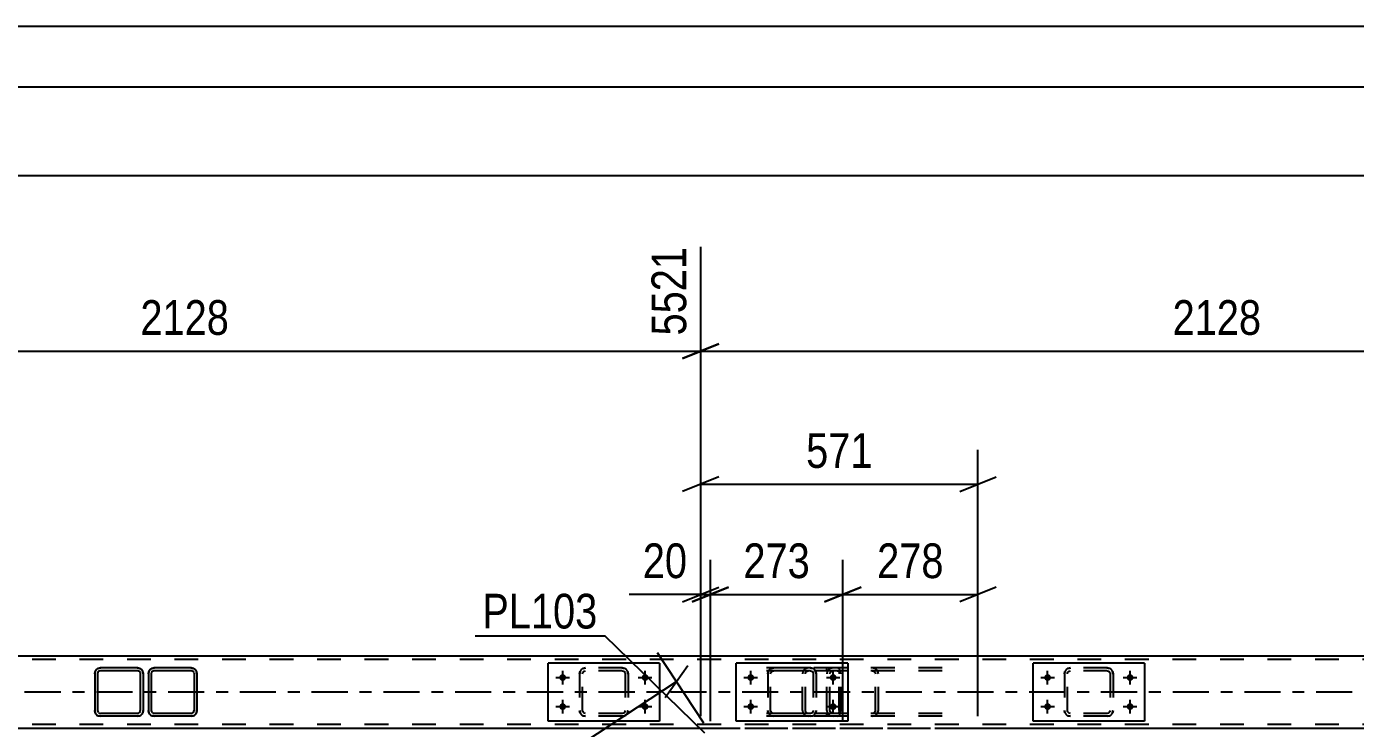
# Model space of a CAD drawing. Header units: millimetres. Extents: x -834 to 355, y -855 to -14.
# Drawn here: x -629.5 to -519.9, y -72.3 to -14.3 of the extents above; entities that cross this region are included whole.
import ezdxf

# ---------------------------------------------------------------- set-up
doc = ezdxf.new("R2010")
doc.units = ezdxf.units.MM
doc.linetypes.add('DXK_LINE_DOT2', pattern=[3.9198, 1.9599, -1.9599])
doc.linetypes.add('DXK_LINE_DOT3', pattern=[5.9187, 2.979, -0.9799, 0.9799, -0.9799])
doc.styles.add('Arial Narrow', font='ARIALN.TTF', dxfattribs={"height": 0.2})

# ---------------------------------------------------------------- blocks, each defined once
blk = doc.blocks.new('Unknown-570384938-1134')
at = {"color": 5, "linetype": 'Continuous'}
for p, q in [((355.05, -14.33), (-833.95, -14.33)), ((350.05, -19.33), (-828.95, -19.33))]:
    blk.add_line(p, q, dxfattribs=at)
blk = doc.blocks.new('Bolt-570384938-11711 - 11708')
at = {"linetype": 'Continuous'}
for points in [[(-585.27, -67.79, -1), (-585.27, -68.35, -1)], [(-578.47, -67.79, -1), (-578.47, -68.35, -1)], [(-585.27, -70.19, -1), (-585.27, -70.75, -1)], [(-578.47, -70.19, -1), (-578.47, -70.75, -1)]]:
    blk.add_hatch(color=1, dxfattribs=at).paths.add_polyline_path(points)
at = {"color": 1, "linetype": 'Continuous'}
for p, q in [((-585.27, -68.63), (-585.27, -67.51)), ((-578.47, -68.63), (-578.47, -67.51)), ((-585.83, -68.07), (-584.71, -68.07)), ((-579.03, -68.07), (-577.91, -68.07)), ((-585.27, -71.03), (-585.27, -69.91)), ((-578.47, -71.03), (-578.47, -69.91)), ((-585.83, -70.47), (-584.71, -70.47)), ((-579.03, -70.47), (-577.91, -70.47))]:
    blk.add_line(p, q, dxfattribs=at)
blk = doc.blocks.new('Bolt-570384938-11722 - 11708')
at = {"linetype": 'Continuous'}
for points in [[(-569.76, -67.79, -1), (-569.76, -68.35, -1)], [(-562.96, -67.79, -1), (-562.96, -68.35, -1)], [(-569.76, -70.19, -1), (-569.76, -70.75, -1)], [(-562.96, -70.19, -1), (-562.96, -70.75, -1)]]:
    blk.add_hatch(color=1, dxfattribs=at).paths.add_polyline_path(points)
at = {"color": 1, "linetype": 'Continuous'}
for p, q in [((-569.76, -68.63), (-569.76, -67.51)), ((-562.96, -68.63), (-562.96, -67.51)), ((-570.32, -68.07), (-569.2, -68.07)), ((-563.52, -68.07), (-562.4, -68.07)), ((-569.76, -71.03), (-569.76, -69.91)), ((-562.96, -71.03), (-562.96, -69.91)), ((-570.32, -70.47), (-569.2, -70.47)), ((-563.52, -70.47), (-562.4, -70.47))]:
    blk.add_line(p, q, dxfattribs=at)
blk = doc.blocks.new('Part-570384938-11813 - 11708')
at = {"color": 2, "linetype": 'Continuous'}
for p, q in [((-577.27, -66.87), (-586.47, -66.87)), ((-586.47, -71.67), (-586.47, -66.87)), ((-577.27, -66.87), (-577.27, -71.67)), ((-577.27, -71.67), (-586.47, -71.67))]:
    blk.add_line(p, q, dxfattribs=at)
blk = doc.blocks.new('Bolt-570384938-11745 - 11708')
at = {"linetype": 'Continuous'}
for points in [[(-545.27, -67.79, -1), (-545.27, -68.35, -1)], [(-538.47, -67.79, -1), (-538.47, -68.35, -1)], [(-545.27, -70.19, -1), (-545.27, -70.75, -1)], [(-538.47, -70.19, -1), (-538.47, -70.75, -1)]]:
    blk.add_hatch(color=1, dxfattribs=at).paths.add_polyline_path(points)
at = {"color": 1, "linetype": 'Continuous'}
for p, q in [((-545.27, -68.63), (-545.27, -67.51)), ((-538.47, -68.63), (-538.47, -67.51)), ((-545.83, -68.07), (-544.71, -68.07)), ((-539.03, -68.07), (-537.91, -68.07)), ((-545.27, -71.03), (-545.27, -69.91)), ((-538.47, -71.03), (-538.47, -69.91)), ((-545.83, -70.47), (-544.71, -70.47)), ((-539.03, -70.47), (-537.91, -70.47))]:
    blk.add_line(p, q, dxfattribs=at)
blk = doc.blocks.new('Part-570384938-11845 - 11708')
at = {"color": 2, "linetype": 'Continuous'}
for p, q in [((-537.27, -66.87), (-546.47, -66.87)), ((-546.47, -71.67), (-546.47, -66.87)), ((-537.27, -66.87), (-537.27, -71.67)), ((-537.27, -71.67), (-546.47, -71.67))]:
    blk.add_line(p, q, dxfattribs=at)
blk = doc.blocks.new('Part-570384938-12187 - 11708')
at = {"color": 7, "linetype": 'DXK_LINE_DOT2'}
for p, q in [((-563.44, -67.57), (-563.48, -67.75)), ((-563.48, -70.79), (-563.48, -67.75)), ((-563.23, -67.75), (-563.21, -67.66)), ((-563.23, -70.79), (-563.23, -67.75)), ((-563.21, -67.66), (-563.15, -67.58)), ((-562.97, -67.27), (-563.17, -67.31)), ((-563.15, -67.58), (-563.07, -67.53)), ((-563.07, -67.53), (-562.97, -67.51)), ((-553.96, -67.27), (-562.97, -67.27)), ((-553.96, -67.51), (-562.97, -67.51)), ((-559.54, -67.31), (-559.74, -67.27)), ((-559.74, -67.51), (-559.64, -67.53)), ((-559.64, -67.53), (-559.56, -67.58)), ((-559.56, -67.58), (-559.5, -67.66)), ((-559.5, -67.66), (-559.48, -67.75)), ((-559.48, -70.79), (-559.48, -67.75)), ((-559.23, -67.75), (-559.27, -67.57)), ((-559.23, -70.79), (-559.23, -67.75)), ((-563.48, -70.79), (-563.44, -70.97)), ((-563.21, -70.88), (-563.23, -70.79)), ((-563.15, -70.96), (-563.21, -70.88)), ((-563.17, -71.23), (-562.97, -71.27)), ((-563.07, -71.01), (-563.15, -70.96)), ((-562.97, -71.03), (-563.07, -71.01)), ((-553.96, -71.03), (-562.97, -71.03)), ((-559.64, -71.01), (-559.74, -71.03)), ((-559.74, -71.27), (-559.54, -71.23)), ((-559.56, -70.96), (-559.64, -71.01)), ((-559.5, -70.88), (-559.56, -70.96)), ((-559.48, -70.79), (-559.5, -70.88)), ((-559.27, -70.97), (-559.23, -70.79)), ((-553.96, -71.27), (-562.97, -71.27))]:
    blk.add_line(p, q, dxfattribs=at)
for centre, start, end in [((-562.99, -67.77), 110.7583, 155.68), ((-559.72, -67.77), 24.32, 69.2417), ((-562.99, -70.77), 204.32, 249.2417), ((-559.72, -70.77), 290.7583, 335.68)]:
    blk.add_arc(centre, 0.496, start, end, dxfattribs=at)
blk = doc.blocks.new('Part-570384938-11810 - 11708')
at = {"color": 7, "linetype": 'DXK_LINE_DOT2'}
for p, q in [((-568.36, -67.75), (-568.32, -67.57)), ((-568.32, -67.57), (-568.36, -67.75)), ((-568.36, -67.75), (-568.36, -70.79)), ((-568.12, -67.75), (-568.1, -67.66)), ((-568.12, -70.79), (-568.12, -67.75)), ((-568.1, -67.66), (-568.05, -67.58)), ((-568.06, -67.31), (-567.88, -67.27)), ((-567.88, -67.27), (-568.06, -67.31)), ((-568.05, -67.58), (-567.97, -67.53)), ((-567.97, -67.53), (-567.88, -67.51)), ((-564.84, -67.27), (-567.88, -67.27)), ((-564.84, -67.51), (-567.88, -67.51)), ((-564.84, -67.27), (-564.65, -67.31)), ((-564.65, -67.31), (-564.84, -67.27)), ((-564.84, -67.51), (-564.75, -67.53)), ((-564.75, -67.53), (-564.67, -67.58)), ((-564.67, -67.58), (-564.62, -67.66)), ((-564.62, -67.66), (-564.6, -67.75)), ((-564.6, -67.75), (-564.6, -70.79)), ((-564.39, -67.57), (-564.36, -67.75)), ((-564.36, -67.75), (-564.39, -67.57)), ((-564.36, -67.75), (-564.36, -70.79)), ((-568.32, -70.97), (-568.36, -70.79)), ((-568.36, -70.79), (-568.32, -70.97)), ((-568.1, -70.88), (-568.12, -70.79)), ((-568.05, -70.96), (-568.1, -70.88)), ((-567.88, -71.27), (-568.06, -71.23)), ((-568.06, -71.23), (-567.88, -71.27)), ((-567.97, -71.01), (-568.05, -70.96)), ((-567.88, -71.03), (-567.97, -71.01)), ((-564.84, -71.03), (-567.88, -71.03)), ((-564.75, -71.01), (-564.84, -71.03)), ((-564.65, -71.23), (-564.84, -71.27)), ((-564.84, -71.27), (-564.65, -71.23)), ((-564.67, -70.96), (-564.75, -71.01)), ((-564.62, -70.88), (-564.67, -70.96)), ((-564.6, -70.79), (-564.62, -70.88)), ((-564.36, -70.79), (-564.39, -70.97)), ((-564.39, -70.97), (-564.36, -70.79)), ((-564.84, -71.27), (-567.88, -71.27))]:
    blk.add_line(p, q, dxfattribs=at)
at = {"color": 7, "linetype": 'DXK_LINE_DOT3'}
blk.add_line((-566.36, -69.27), (-566.36, -69.27), dxfattribs=at)
at = {"color": 7, "linetype": 'DXK_LINE_DOT2'}
for centre, start, end in [((-567.88, -67.75), 112.5, 157.5), ((-567.88, -67.75), 112.5, 157.5), ((-564.84, -67.75), 22.5, 67.5), ((-564.84, -67.75), 22.5, 67.5), ((-567.88, -70.79), 202.5, 247.5), ((-567.88, -70.79), 202.5, 247.5), ((-564.84, -70.79), 292.5, 337.5), ((-564.84, -70.79), 292.5, 337.5)]:
    blk.add_arc(centre, 0.48, start, end, dxfattribs=at)
blk = doc.blocks.new('Part-570384938-11811 - 11708')
at = {"color": 2, "linetype": 'Continuous'}
for p, q in [((-623.84, -67.57), (-623.87, -67.75)), ((-623.87, -67.75), (-623.87, -70.79)), ((-623.62, -67.66), (-623.63, -67.75)), ((-623.63, -67.75), (-623.63, -70.79)), ((-623.56, -67.58), (-623.62, -67.66)), ((-623.39, -67.27), (-623.58, -67.31)), ((-623.49, -67.53), (-623.56, -67.58)), ((-623.39, -67.51), (-623.49, -67.53)), ((-620.35, -67.27), (-623.39, -67.27)), ((-620.35, -67.51), (-623.39, -67.51)), ((-620.17, -67.31), (-620.35, -67.27)), ((-620.26, -67.53), (-620.35, -67.51)), ((-620.18, -67.58), (-620.26, -67.53)), ((-620.13, -67.66), (-620.18, -67.58)), ((-620.13, -67.66), (-620.11, -67.75)), ((-620.11, -67.75), (-620.11, -70.79)), ((-619.87, -67.75), (-619.91, -67.57)), ((-619.87, -67.75), (-619.87, -70.79)), ((-623.87, -70.79), (-623.84, -70.97)), ((-623.63, -70.79), (-623.62, -70.88)), ((-623.56, -70.96), (-623.62, -70.88)), ((-623.58, -71.23), (-623.39, -71.27)), ((-623.56, -70.96), (-623.49, -71.01)), ((-623.49, -71.01), (-623.39, -71.03)), ((-620.35, -71.03), (-623.39, -71.03)), ((-620.35, -71.03), (-620.26, -71.01)), ((-620.35, -71.27), (-620.17, -71.23)), ((-620.26, -71.01), (-620.18, -70.96)), ((-620.18, -70.96), (-620.13, -70.88)), ((-620.13, -70.88), (-620.11, -70.79)), ((-619.91, -70.97), (-619.87, -70.79)), ((-620.35, -71.27), (-623.39, -71.27))]:
    blk.add_line(p, q, dxfattribs=at)
at = {"color": 7, "linetype": 'DXK_LINE_DOT2'}
for p, q in [((-623.87, -67.75), (-623.84, -67.57)), ((-623.58, -67.31), (-623.39, -67.27)), ((-620.35, -67.27), (-620.17, -67.31)), ((-619.91, -67.57), (-619.87, -67.75)), ((-623.84, -70.97), (-623.87, -70.79)), ((-623.39, -71.27), (-623.58, -71.23)), ((-620.17, -71.23), (-620.35, -71.27)), ((-619.87, -70.79), (-619.91, -70.97))]:
    blk.add_line(p, q, dxfattribs=at)
at = {"color": 7, "linetype": 'DXK_LINE_DOT3'}
blk.add_line((-621.87, -69.27), (-621.87, -69.27), dxfattribs=at)
at = {"color": 2, "linetype": 'Continuous'}
for centre, start, end in [((-623.39, -67.75), 112.5, 157.5), ((-620.35, -67.75), 22.5, 67.5), ((-623.39, -70.79), 202.5, 247.5), ((-620.35, -70.79), 292.5, 337.5)]:
    blk.add_arc(centre, 0.48, start, end, dxfattribs=at)
at = {"color": 7, "linetype": 'DXK_LINE_DOT2'}
for centre, start, end in [((-623.39, -67.75), 112.5, 157.5), ((-620.35, -67.75), 22.5, 67.5), ((-623.39, -70.79), 202.5, 247.5), ((-620.35, -70.79), 292.5, 337.5)]:
    blk.add_arc(centre, 0.48, start, end, dxfattribs=at)
blk = doc.blocks.new('Part-570384938-11812 - 11708')
at = {"color": 7, "linetype": 'DXK_LINE_DOT2'}
for p, q in [((-583.87, -67.75), (-583.84, -67.57)), ((-583.84, -67.57), (-583.87, -67.75)), ((-583.87, -67.75), (-583.87, -70.79)), ((-583.63, -67.75), (-583.62, -67.66)), ((-583.63, -70.79), (-583.63, -67.75)), ((-583.62, -67.66), (-583.56, -67.58)), ((-583.58, -67.31), (-583.39, -67.27)), ((-583.39, -67.27), (-583.58, -67.31)), ((-583.56, -67.58), (-583.49, -67.53)), ((-583.49, -67.53), (-583.39, -67.51)), ((-580.35, -67.27), (-583.39, -67.27)), ((-580.35, -67.51), (-583.39, -67.51)), ((-580.35, -67.27), (-580.17, -67.31)), ((-580.17, -67.31), (-580.35, -67.27)), ((-580.35, -67.51), (-580.26, -67.53)), ((-580.26, -67.53), (-580.18, -67.58)), ((-580.18, -67.58), (-580.13, -67.66)), ((-580.13, -67.66), (-580.11, -67.75)), ((-580.11, -67.75), (-580.11, -70.79)), ((-579.91, -67.57), (-579.87, -67.75)), ((-579.87, -67.75), (-579.91, -67.57)), ((-579.87, -67.75), (-579.87, -70.79)), ((-583.84, -70.97), (-583.87, -70.79)), ((-583.87, -70.79), (-583.84, -70.97)), ((-583.62, -70.88), (-583.63, -70.79)), ((-583.56, -70.96), (-583.62, -70.88)), ((-583.39, -71.27), (-583.58, -71.23)), ((-583.58, -71.23), (-583.39, -71.27)), ((-583.49, -71.01), (-583.56, -70.96)), ((-583.39, -71.03), (-583.49, -71.01)), ((-580.35, -71.03), (-583.39, -71.03)), ((-580.26, -71.01), (-580.35, -71.03)), ((-580.17, -71.23), (-580.35, -71.27)), ((-580.35, -71.27), (-580.17, -71.23)), ((-580.18, -70.96), (-580.26, -71.01)), ((-580.13, -70.88), (-580.18, -70.96)), ((-580.11, -70.79), (-580.13, -70.88)), ((-579.87, -70.79), (-579.91, -70.97)), ((-579.91, -70.97), (-579.87, -70.79)), ((-580.35, -71.27), (-583.39, -71.27))]:
    blk.add_line(p, q, dxfattribs=at)
at = {"color": 7, "linetype": 'DXK_LINE_DOT3'}
blk.add_line((-581.87, -69.27), (-581.87, -69.27), dxfattribs=at)
at = {"color": 7, "linetype": 'DXK_LINE_DOT2'}
for centre, start, end in [((-583.39, -67.75), 112.5, 157.5), ((-583.39, -67.75), 112.5, 157.5), ((-580.35, -67.75), 22.5, 67.5), ((-580.35, -67.75), 22.5, 67.5), ((-583.39, -70.79), 202.5, 247.5), ((-583.39, -70.79), 202.5, 247.5), ((-580.35, -70.79), 292.5, 337.5), ((-580.35, -70.79), 292.5, 337.5)]:
    blk.add_arc(centre, 0.48, start, end, dxfattribs=at)
blk = doc.blocks.new('Part-570384938-11816 - 11708')
at = {"color": 2, "linetype": 'Continuous'}
for p, q in [((-619.4, -67.57), (-619.44, -67.75)), ((-619.44, -67.75), (-619.44, -70.79)), ((-619.18, -67.66), (-619.2, -67.75)), ((-619.2, -67.75), (-619.2, -70.79)), ((-619.13, -67.58), (-619.18, -67.66)), ((-618.96, -67.27), (-619.14, -67.31)), ((-619.05, -67.53), (-619.13, -67.58)), ((-618.96, -67.51), (-619.05, -67.53)), ((-615.92, -67.27), (-618.96, -67.27)), ((-615.92, -67.51), (-618.96, -67.51)), ((-615.74, -67.31), (-615.92, -67.27)), ((-615.83, -67.53), (-615.92, -67.51)), ((-615.75, -67.58), (-615.83, -67.53)), ((-615.7, -67.66), (-615.75, -67.58)), ((-615.7, -67.66), (-615.68, -67.75)), ((-615.68, -67.75), (-615.68, -70.79)), ((-615.44, -67.75), (-615.48, -67.57)), ((-615.44, -67.75), (-615.44, -70.79)), ((-619.44, -70.79), (-619.4, -70.97)), ((-619.2, -70.79), (-619.18, -70.88)), ((-619.13, -70.96), (-619.18, -70.88)), ((-619.14, -71.23), (-618.96, -71.27)), ((-619.13, -70.96), (-619.05, -71.01)), ((-619.05, -71.01), (-618.96, -71.03)), ((-615.92, -71.03), (-618.96, -71.03)), ((-615.92, -71.03), (-615.83, -71.01)), ((-615.92, -71.27), (-615.74, -71.23)), ((-615.83, -71.01), (-615.75, -70.96)), ((-615.75, -70.96), (-615.7, -70.88)), ((-615.7, -70.88), (-615.68, -70.79)), ((-615.48, -70.97), (-615.44, -70.79)), ((-615.92, -71.27), (-618.96, -71.27))]:
    blk.add_line(p, q, dxfattribs=at)
at = {"color": 7, "linetype": 'DXK_LINE_DOT2'}
for p, q in [((-619.44, -67.75), (-619.4, -67.57)), ((-619.14, -67.31), (-618.96, -67.27)), ((-615.92, -67.27), (-615.74, -67.31)), ((-615.48, -67.57), (-615.44, -67.75)), ((-619.4, -70.97), (-619.44, -70.79)), ((-618.96, -71.27), (-619.14, -71.23)), ((-615.74, -71.23), (-615.92, -71.27)), ((-615.44, -70.79), (-615.48, -70.97))]:
    blk.add_line(p, q, dxfattribs=at)
at = {"color": 7, "linetype": 'DXK_LINE_DOT3'}
blk.add_line((-617.44, -69.27), (-617.44, -69.27), dxfattribs=at)
at = {"color": 2, "linetype": 'Continuous'}
for centre, start, end in [((-618.96, -67.75), 112.5, 157.5), ((-615.92, -67.75), 22.5, 67.5), ((-618.96, -70.79), 202.5, 247.5), ((-615.92, -70.79), 292.5, 337.5)]:
    blk.add_arc(centre, 0.48, start, end, dxfattribs=at)
at = {"color": 7, "linetype": 'DXK_LINE_DOT2'}
for centre, start, end in [((-618.96, -67.75), 112.5, 157.5), ((-615.92, -67.75), 22.5, 67.5), ((-618.96, -70.79), 202.5, 247.5), ((-615.92, -70.79), 292.5, 337.5)]:
    blk.add_arc(centre, 0.48, start, end, dxfattribs=at)
blk = doc.blocks.new('Part-570384938-11844 - 11708')
at = {"color": 7, "linetype": 'DXK_LINE_DOT2'}
for p, q in [((-543.87, -67.75), (-543.84, -67.57)), ((-543.84, -67.57), (-543.87, -67.75)), ((-543.87, -67.75), (-543.87, -70.79)), ((-543.63, -67.75), (-543.62, -67.66)), ((-543.63, -70.79), (-543.63, -67.75)), ((-543.62, -67.66), (-543.56, -67.58)), ((-543.58, -67.31), (-543.39, -67.27)), ((-543.39, -67.27), (-543.58, -67.31)), ((-543.56, -67.58), (-543.49, -67.53)), ((-543.49, -67.53), (-543.39, -67.51)), ((-540.35, -67.27), (-543.39, -67.27)), ((-540.35, -67.51), (-543.39, -67.51)), ((-540.35, -67.27), (-540.17, -67.31)), ((-540.17, -67.31), (-540.35, -67.27)), ((-540.35, -67.51), (-540.26, -67.53)), ((-540.26, -67.53), (-540.18, -67.58)), ((-540.18, -67.58), (-540.13, -67.66)), ((-540.13, -67.66), (-540.11, -67.75)), ((-540.11, -67.75), (-540.11, -70.79)), ((-539.91, -67.57), (-539.87, -67.75)), ((-539.87, -67.75), (-539.91, -67.57)), ((-539.87, -67.75), (-539.87, -70.79)), ((-543.84, -70.97), (-543.87, -70.79)), ((-543.87, -70.79), (-543.84, -70.97)), ((-543.62, -70.88), (-543.63, -70.79)), ((-543.56, -70.96), (-543.62, -70.88)), ((-543.39, -71.27), (-543.58, -71.23)), ((-543.58, -71.23), (-543.39, -71.27)), ((-543.49, -71.01), (-543.56, -70.96)), ((-543.39, -71.03), (-543.49, -71.01)), ((-540.35, -71.03), (-543.39, -71.03)), ((-540.26, -71.01), (-540.35, -71.03)), ((-540.17, -71.23), (-540.35, -71.27)), ((-540.35, -71.27), (-540.17, -71.23)), ((-540.18, -70.96), (-540.26, -71.01)), ((-540.13, -70.88), (-540.18, -70.96)), ((-540.11, -70.79), (-540.13, -70.88)), ((-539.87, -70.79), (-539.91, -70.97)), ((-539.91, -70.97), (-539.87, -70.79)), ((-540.35, -71.27), (-543.39, -71.27))]:
    blk.add_line(p, q, dxfattribs=at)
at = {"color": 7, "linetype": 'DXK_LINE_DOT3'}
blk.add_line((-541.87, -69.27), (-541.87, -69.27), dxfattribs=at)
at = {"color": 7, "linetype": 'DXK_LINE_DOT2'}
for centre, start, end in [((-543.39, -67.75), 112.5, 157.5), ((-543.39, -67.75), 112.5, 157.5), ((-540.35, -67.75), 22.5, 67.5), ((-540.35, -67.75), 22.5, 67.5), ((-543.39, -70.79), 202.5, 247.5), ((-543.39, -70.79), 202.5, 247.5), ((-540.35, -70.79), 292.5, 337.5), ((-540.35, -70.79), 292.5, 337.5)]:
    blk.add_arc(centre, 0.48, start, end, dxfattribs=at)
blk = doc.blocks.new('Part-570384938-11978 - 11708')
at = {"color": 7, "linetype": 'DXK_LINE_DOT2'}
for p, q in [((-562.59, -67.27), (-570.03, -67.27)), ((-562.59, -67.51), (-570.03, -67.51)), ((-565.46, -67.57), (-565.5, -67.75)), ((-565.5, -70.79), (-565.5, -67.75)), ((-565.24, -67.75), (-565.23, -67.66)), ((-565.24, -70.79), (-565.24, -67.75)), ((-565.23, -67.66), (-565.17, -67.58)), ((-564.99, -67.27), (-565.19, -67.31)), ((-565.17, -67.58), (-565.09, -67.53)), ((-565.09, -67.53), (-564.99, -67.51)), ((-563.48, -67.51), (-563.48, -67.27)), ((-562.48, -67.31), (-562.59, -67.27)), ((-562.59, -67.51), (-562.53, -67.53)), ((-562.53, -67.53), (-562.49, -67.58)), ((-562.49, -67.58), (-562.46, -67.66)), ((-562.4, -67.41), (-562.48, -67.31)), ((-562.46, -67.66), (-562.45, -67.75)), ((-562.45, -70.79), (-562.45, -67.75)), ((-562.34, -67.57), (-562.4, -67.41)), ((-562.32, -67.75), (-562.34, -67.57)), ((-562.32, -70.79), (-562.32, -67.75)), ((-562.59, -71.03), (-570.03, -71.03)), ((-565.5, -70.79), (-565.46, -70.97)), ((-565.23, -70.88), (-565.24, -70.79)), ((-565.17, -70.96), (-565.23, -70.88)), ((-565.19, -71.23), (-564.99, -71.27)), ((-565.09, -71.01), (-565.17, -70.96)), ((-564.99, -71.03), (-565.09, -71.01)), ((-563.48, -71.27), (-563.48, -71.03)), ((-562.53, -71.01), (-562.59, -71.03)), ((-562.59, -71.27), (-562.48, -71.23)), ((-562.49, -70.96), (-562.53, -71.01)), ((-562.46, -70.88), (-562.49, -70.96)), ((-562.48, -71.23), (-562.4, -71.13)), ((-562.45, -70.79), (-562.46, -70.88)), ((-562.4, -71.13), (-562.34, -70.97)), ((-562.34, -70.97), (-562.32, -70.79)), ((-562.59, -71.27), (-570.03, -71.27))]:
    blk.add_line(p, q, dxfattribs=at)
for centre, start, end in [((-565.01, -67.77), 111.1513, 156.1049), ((-565.01, -70.77), 203.8951, 248.8487)]:
    blk.add_arc(centre, 0.492, start, end, dxfattribs=at)
blk = doc.blocks.new('Part-570384938-11989 - 11708')
at = {"color": 2, "linetype": 'Continuous'}
for p, q in [((-754.47, -66.27), (-466.8, -66.27)), ((-573.88, -72.27), (-636.15, -72.27)), ((-488.74, -72.27), (-551.02, -72.27))]:
    blk.add_line(p, q, dxfattribs=at)
at = {"color": 7, "linetype": 'DXK_LINE_DOT2'}
for p, q in [((-93.99, -66.59), (-754.47, -66.59)), ((-93.99, -71.95), (-754.47, -71.95)), ((-93.99, -72.27), (-744.14, -72.27)), ((-551.02, -72.27), (-573.88, -72.27))]:
    blk.add_line(p, q, dxfattribs=at)
at = {"color": 7, "linetype": 'DXK_LINE_DOT3'}
blk.add_line((-93.99, -69.27), (-754.47, -69.27), dxfattribs=at)
blk = doc.blocks.new('Part-570384938-12092 - 11708')
at = {"color": 2, "linetype": 'Continuous'}
for p, q in [((-561.76, -66.87), (-570.96, -66.87)), ((-570.96, -71.67), (-570.96, -66.87)), ((-561.76, -66.87), (-561.76, -71.67)), ((-561.76, -71.67), (-570.96, -71.67))]:
    blk.add_line(p, q, dxfattribs=at)
blk = doc.blocks.new('StraightDimension-570384938-34948 - 11708')
at = {"color": 7, "linetype": 'Continuous'}
for p, q in [((-573.88, -71.27), (-573.88, -32.52)), ((-488.74, -71.27), (-488.74, -32.52)), ((-572.38, -40.53), (-575.38, -41.73)), ((-490.24, -41.73), (-487.24, -40.53)), ((-573.88, -41.13), (-488.74, -41.13))]:
    blk.add_line(p, q, dxfattribs=at)
at = {"color": 0}
blk.add_wipeout([(-527.05, -40.38), (-527.05, -36.18), (-535.56, -36.18), (-535.56, -40.38)], dxfattribs=at)
at = {"color": 3, "style": 'Arial Narrow'}
blk.add_text('2128', height=2.863, dxfattribs=at).set_placement((-534.96, -39.78))
at = {"color": 0, "linetype": 'Continuous'}
blk.add_wipeout([(-489.34, -31.92), (-493.54, -31.92), (-493.54, -40.43), (-489.34, -40.43)], dxfattribs=at)
at = {"color": 3, "linetype": 'Continuous', "style": 'Arial Narrow'}
blk.add_text('7649', height=2.863, rotation=90.0002, dxfattribs=at).set_placement((-489.94, -39.83))
blk = doc.blocks.new('StraightDimension-570384938-34949 - 11708')
at = {"color": 7, "linetype": 'Continuous'}
for p, q in [((-659.01, -71.27), (-659.01, -32.52)), ((-573.88, -71.27), (-573.88, -32.52)), ((-657.51, -40.53), (-660.51, -41.73)), ((-575.38, -41.73), (-572.38, -40.53)), ((-659.01, -41.13), (-573.88, -41.13))]:
    blk.add_line(p, q, dxfattribs=at)
at = {"color": 0}
blk.add_wipeout([(-612.19, -40.38), (-612.19, -36.18), (-620.7, -36.18), (-620.7, -40.38)], dxfattribs=at)
at = {"color": 3, "style": 'Arial Narrow'}
blk.add_text('2128', height=2.863, dxfattribs=at).set_placement((-620.1, -39.78))
at = {"color": 0, "linetype": 'Continuous'}
blk.add_wipeout([(-574.48, -31.92), (-578.68, -31.92), (-578.68, -40.43), (-574.48, -40.43)], dxfattribs=at)
at = {"color": 3, "linetype": 'Continuous', "style": 'Arial Narrow'}
blk.add_text('5521', height=2.863, rotation=90.0002, dxfattribs=at).set_placement((-575.08, -39.83))
blk = doc.blocks.new('StraightDimension-570384938-12617 - 11708')
at = {"color": 7, "linetype": 'Continuous'}
for p, q in [((-573.88, -71.27), (-573.88, -49.26)), ((-551.02, -71.27), (-551.02, -49.26)), ((-572.38, -51.51), (-575.38, -52.71)), ((-552.52, -52.71), (-549.52, -51.51)), ((-573.88, -52.11), (-551.02, -52.11))]:
    blk.add_line(p, q, dxfattribs=at)
at = {"color": 0}
blk.add_wipeout([(-559.11, -51.36), (-559.11, -47.16), (-565.79, -47.16), (-565.79, -51.36)], dxfattribs=at)
at = {"color": 3, "style": 'Arial Narrow'}
blk.add_text('571', height=2.863, dxfattribs=at).set_placement((-565.19, -50.76))
blk = doc.blocks.new('StraightDimension-570384938-12628 - 11708')
at = {"color": 7, "linetype": 'Continuous'}
for p, q in [((-562.16, -71.67), (-562.16, -58.36)), ((-551.02, -71.27), (-551.02, -58.36)), ((-563.66, -61.81), (-560.66, -60.61)), ((-562.16, -61.21), (-551.02, -61.21)), ((-549.52, -60.61), (-552.52, -61.81))]:
    blk.add_line(p, q, dxfattribs=at)
at = {"color": 0}
blk.add_wipeout([(-553.25, -60.46), (-553.25, -56.26), (-559.93, -56.26), (-559.93, -60.46)], dxfattribs=at)
at = {"color": 3, "style": 'Arial Narrow'}
blk.add_text('278', height=2.863, dxfattribs=at).set_placement((-559.33, -59.86))
blk = doc.blocks.new('StraightDimension-570384938-12638 - 11708')
at = {"color": 7, "linetype": 'Continuous'}
for p, q in [((-573.08, -71.67), (-573.08, -58.36)), ((-562.16, -71.67), (-562.16, -58.36)), ((-574.58, -61.81), (-571.58, -60.61)), ((-573.08, -61.21), (-562.16, -61.21)), ((-560.66, -60.61), (-563.66, -61.81))]:
    blk.add_line(p, q, dxfattribs=at)
at = {"color": 0}
blk.add_wipeout([(-564.27, -60.46), (-564.27, -56.26), (-570.96, -56.26), (-570.96, -60.46)], dxfattribs=at)
at = {"color": 3, "style": 'Arial Narrow'}
blk.add_text('273', height=2.863, dxfattribs=at).set_placement((-570.36, -59.86))
blk = doc.blocks.new('StraightDimension-570384938-12646 - 11708')
at = {"color": 7, "linetype": 'Continuous'}
for p, q in [((-573.88, -71.27), (-573.88, -58.36)), ((-573.08, -71.67), (-573.08, -58.36)), ((-573.88, -61.21), (-579.78, -61.21)), ((-573.88, -61.21), (-579.78, -61.21)), ((-575.38, -61.81), (-572.38, -60.61)), ((-571.58, -60.61), (-574.58, -61.81)), ((-573.88, -61.21), (-573.08, -61.21))]:
    blk.add_line(p, q, dxfattribs=at)
at = {"color": 0}
blk.add_wipeout([(-574.4, -60.46), (-574.4, -56.26), (-579.26, -56.26), (-579.26, -60.46)], dxfattribs=at)
at = {"color": 3, "style": 'Arial Narrow'}
blk.add_text('20', height=2.863, dxfattribs=at).set_placement((-578.66, -59.86))
blk = doc.blocks.new('StraightDimension-570384938-12998 - 11708')
at = {"color": 7, "linetype": 'Continuous'}
blk.add_line((-791.19, -26.62), (-93.19, -26.62), dxfattribs=at)
blk = doc.blocks.new('StraightDimension-570384938-13290 - 11708')
at = {"color": 7, "linetype": 'Continuous'}
for p, q in [((-573.62, -71.83), (-577.45, -66.02)), ((-576.81, -69.72), (-574.96, -67.07)), ((-607.83, -89.41), (-575.89, -68.4)), ((-605.56, -92.84), (-609.39, -87.02)), ((-606.9, -88.08), (-608.75, -90.73))]:
    blk.add_line(p, q, dxfattribs=at)
at = {"color": 0}
blk.add_wipeout([(-589.48, -76.44), (-591.78, -72.93), (-597.37, -76.6), (-595.06, -80.11)], dxfattribs=at)
at = {"color": 3, "style": 'Arial Narrow'}
blk.add_text('956', height=2.863, rotation=33.3347, dxfattribs=at).set_placement((-594.89, -79.28))
blk = doc.blocks.new('StraightDimension-570384938-34424 - 11708')
at = {"color": 7, "linetype": 'Continuous'}
for p, q in [((-488.49, -71.83), (-491.33, -67.52)), ((-490.69, -71.22), (-488.84, -68.57)), ((-521.7, -90.91), (-489.76, -69.9)), ((-520.43, -92.84), (-523.27, -88.53)), ((-520.78, -89.58), (-522.63, -92.23))]:
    blk.add_line(p, q, dxfattribs=at)
at = {"color": 0}
blk.add_wipeout([(-503.35, -77.94), (-505.66, -74.43), (-511.25, -78.1), (-508.94, -81.61)], dxfattribs=at)
at = {"color": 3, "style": 'Arial Narrow'}
blk.add_text('956', height=2.863, rotation=33.3347, dxfattribs=at).set_placement((-508.77, -80.78))
blk = doc.blocks.new('Mark-570384938-12051 - 11708')
at = {"color": 30, "linetype": 'Continuous'}
for p in [(-592.5, -64.62), (-573.54, -72.67)]:
    blk.add_line(p, (-581.8, -64.62), dxfattribs=at)
at = {"color": 0}
blk.add_wipeout([(-582.4, -64.02), (-582.4, -61.02), (-591.9, -61.02), (-591.9, -64.02)], dxfattribs=at)
blk.add_wipeout([(-582.4, -64.02), (-582.4, -61.02), (-591.9, -61.02), (-591.9, -64.02)], dxfattribs=at)
at = {"color": 3, "style": 'Arial Narrow'}
blk.add_text('PL103', height=2.863, dxfattribs=at).set_placement((-591.9, -64.02))

msp = doc.modelspace()

# ---------------------------------------------------------------- block references
for name in ['Unknown-570384938-1134', 'Part-570384938-11989 - 11708', 'Part-570384938-11811 - 11708', 'Part-570384938-11816 - 11708', 'Part-570384938-11813 - 11708', 'Bolt-570384938-11711 - 11708', 'Part-570384938-11812 - 11708', 'Part-570384938-12092 - 11708', 'Bolt-570384938-11722 - 11708', 'Part-570384938-11978 - 11708', 'Part-570384938-11810 - 11708', 'Part-570384938-12187 - 11708', 'Part-570384938-11845 - 11708', 'Bolt-570384938-11745 - 11708', 'Part-570384938-11844 - 11708']:
    msp.add_blockref(name, (0, 0))

# ---------------------------------------------------------------- next in the draw order: block references
msp.add_blockref('StraightDimension-570384938-34948 - 11708', (0, 0))

# ---------------------------------------------------------------- next in the draw order: block references
for name in ['StraightDimension-570384938-34949 - 11708', 'StraightDimension-570384938-34424 - 11708']:
    msp.add_blockref(name, (0, 0))

# ---------------------------------------------------------------- next in the draw order: block references
msp.add_blockref('StraightDimension-570384938-12617 - 11708', (0, 0))

# ---------------------------------------------------------------- next in the draw order: block references
msp.add_blockref('StraightDimension-570384938-12628 - 11708', (0, 0))

# ---------------------------------------------------------------- next in the draw order: block references
msp.add_blockref('StraightDimension-570384938-12638 - 11708', (0, 0))

# ---------------------------------------------------------------- next in the draw order: block references
msp.add_blockref('StraightDimension-570384938-12646 - 11708', (0, 0))

# ---------------------------------------------------------------- next in the draw order: block references
for name in ['StraightDimension-570384938-12998 - 11708', 'StraightDimension-570384938-13290 - 11708']:
    msp.add_blockref(name, (0, 0))

# ---------------------------------------------------------------- next in the draw order: block references
msp.add_blockref('Mark-570384938-12051 - 11708', (0, 0))

doc.saveas('drawing.dxf')
